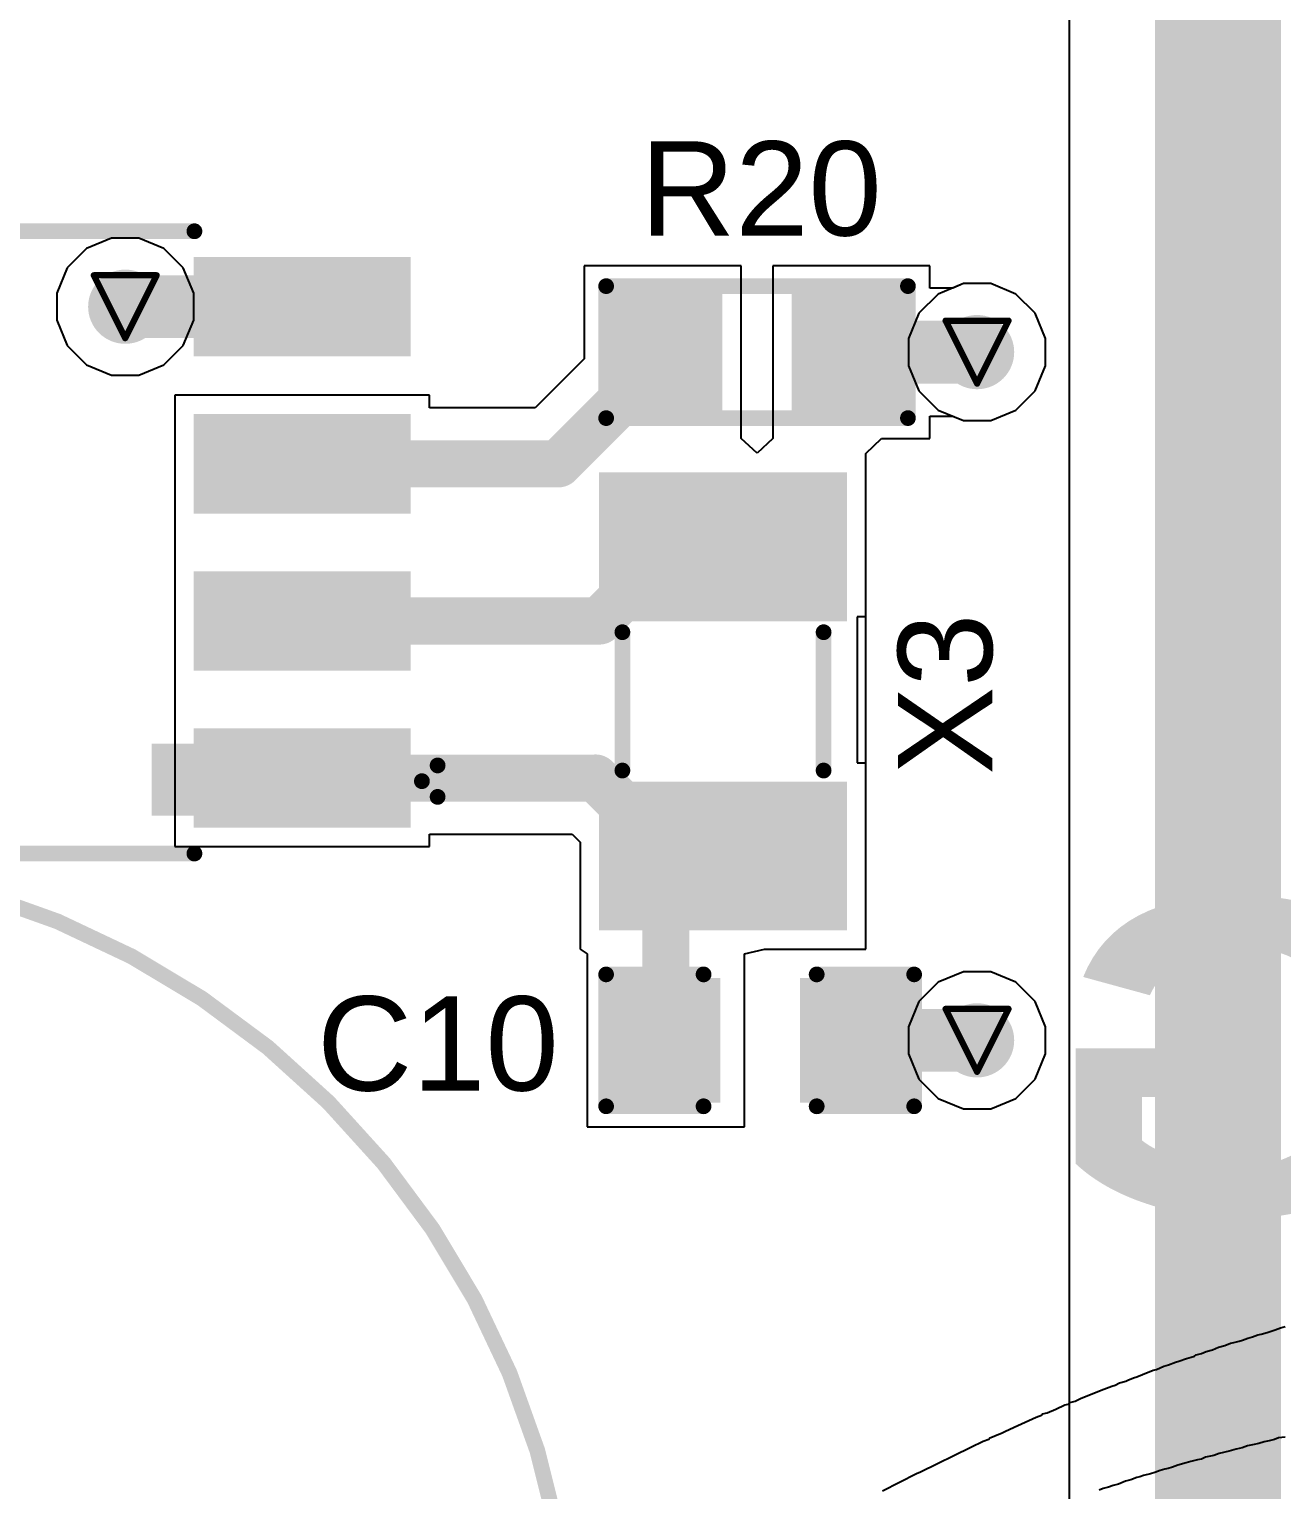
# Model space of a CAD drawing. Header units: inches. Extents: x 0 to 5359, y 0 to 5098.
# Drawn here: x 9.99 to 20.12, y 39.24 to 51.05 of the extents above; entities that cross this region are included whole.
import ezdxf

# ---------------------------------------------------------------- set-up
doc = ezdxf.new("R2010")
doc.units = ezdxf.units.IN
for name, color, linetype in [('Bottom Layer', 5, 'Continuous'), ('Bottom Overlay', 54, 'Continuous'), ('Drill Drawing', 1, 'Continuous'), ('Layer 1', 16, 'Continuous'), ('Layer 2', 76, 'Continuous'), ('Top Layer', 1, 'Continuous'), ('Top Overlay', 2, 'Continuous'), ('Top Paste', 8, 'Continuous'), ('Top Solder', 216, 'Continuous'), ('Via Holes', 16, 'Continuous')]:
    doc.layers.add(name, color=color, linetype=linetype)
doc.styles.add('Arial', font='', dxfattribs={"height": 0.2})
doc.styles.add('Arial Black_Bold', font='', dxfattribs={"height": 0.2})
doc.styles.get('Arial').set_extended_font_data('Arial')
doc.styles.get('Arial Black_Bold').set_extended_font_data('Arial Black', bold=True)

# ---------------------------------------------------------------- blocks, each defined once
blk = doc.blocks.new('SMD3215_2P_25')
at = {"layer": 'Top Layer'}
for points in [[(-1.75, 0.9), (-0.75, 0.9), (-0.75, -0.9), (-1.75, -0.9)], [(0.75, 0.9), (1.75, 0.9), (1.75, -0.9), (0.75, -0.9)]]:
    blk.add_hatch(color=1, dxfattribs=at).paths.add_polyline_path(points)
at = {"layer": 'Top Paste'}
for points in [[(-1.75, 0.9), (-0.75, 0.9), (-0.75, -0.9), (-1.75, -0.9)], [(0.75, 0.9), (1.75, 0.9), (1.75, -0.9), (0.75, -0.9)]]:
    blk.add_hatch(color=8, dxfattribs=at).paths.add_polyline_path(points)
at = {"layer": 'Top Solder'}
for points in [[(-1.852, 1.002), (-0.648, 1.002), (-0.648, -1.002), (-1.852, -1.002)], [(0.648, 1.002), (1.852, 1.002), (1.852, -1.002), (0.648, -1.002)]]:
    blk.add_hatch(color=216, dxfattribs=at).paths.add_polyline_path(points)
at = {"layer": 'Top Overlay'}
for points in [[(-0.559, 0.813, 0.127, 0.127, 0), (0.559, 0.813, 0.127, 0.127, 0)], [(-0.559, -0.813, 0.127, 0.127, 0), (0.559, -0.813, 0.127, 0.127, 0)]]:
    blk.add_lwpolyline(points, format="xyseb", dxfattribs=at)
for points in [[(-0.591, 0.813, 0.0635, 0.0635, 1), (-0.527, 0.813, 0.0635, 0.0635, 1)], [(0.527, 0.813, 0.0635, 0.0635, 1), (0.591, 0.813, 0.0635, 0.0635, 1)], [(-0.591, -0.813, 0.0635, 0.0635, 1), (-0.527, -0.813, 0.0635, 0.0635, 1)], [(0.527, -0.813, 0.0635, 0.0635, 1), (0.591, -0.813, 0.0635, 0.0635, 1)]]:
    blk.add_lwpolyline(points, format="xyseb", close=True, dxfattribs=at)
blk = doc.blocks.new('SOIC_8_0_154___3_90___W______38')
at = {"layer": 'Top Layer'}
for points in [[(-3.475, 1.605), (-3.475, 2.205), (-1.925, 2.205), (-1.925, 1.605)], [(1.925, 1.605), (1.925, 2.205), (3.475, 2.205), (3.475, 1.605)], [(-3.475, 0.335), (-3.475, 0.935), (-1.925, 0.935), (-1.925, 0.335)], [(1.925, 0.335), (1.925, 0.935), (3.475, 0.935), (3.475, 0.335)], [(-3.475, -0.935), (-3.475, -0.335), (-1.925, -0.335), (-1.925, -0.935)], [(1.925, -0.935), (1.925, -0.335), (3.475, -0.335), (3.475, -0.935)], [(-3.475, -2.205), (-3.475, -1.605), (-1.925, -1.605), (-1.925, -2.205)], [(1.925, -2.205), (1.925, -1.605), (3.475, -1.605), (3.475, -2.205)]]:
    blk.add_hatch(color=1, dxfattribs=at).paths.add_polyline_path(points)
at = {"layer": 'Top Overlay'}
blk.add_hatch(color=2, dxfattribs=at).paths.add_polyline_path([(-1.838, 1.626), (-1.483, 1.626), (-1.483, 2.21), (-1.838, 2.21)])
at = {"layer": 'Top Paste'}
for points in [[(-3.475, 1.605), (-3.475, 2.205), (-1.925, 2.205), (-1.925, 1.605)], [(1.925, 1.605), (1.925, 2.205), (3.475, 2.205), (3.475, 1.605)], [(-3.475, 0.335), (-3.475, 0.935), (-1.925, 0.935), (-1.925, 0.335)], [(1.925, 0.335), (1.925, 0.935), (3.475, 0.935), (3.475, 0.335)], [(-3.475, -0.935), (-3.475, -0.335), (-1.925, -0.335), (-1.925, -0.935)], [(1.925, -0.935), (1.925, -0.335), (3.475, -0.335), (3.475, -0.935)], [(-3.475, -2.205), (-3.475, -1.605), (-1.925, -1.605), (-1.925, -2.205)], [(1.925, -2.205), (1.925, -1.605), (3.475, -1.605), (3.475, -2.205)]]:
    blk.add_hatch(color=8, dxfattribs=at).paths.add_polyline_path(points)
at = {"layer": 'Top Solder'}
for points in [[(-3.577, 1.503), (-3.577, 2.307), (-1.823, 2.307), (-1.823, 1.503)], [(1.823, 1.503), (1.823, 2.307), (3.577, 2.307), (3.577, 1.503)], [(-3.577, 0.233), (-3.577, 1.037), (-1.823, 1.037), (-1.823, 0.233)], [(1.823, 0.233), (1.823, 1.037), (3.577, 1.037), (3.577, 0.233)], [(-3.577, -1.037), (-3.577, -0.233), (-1.823, -0.233), (-1.823, -1.037)], [(1.823, -1.037), (1.823, -0.233), (3.577, -0.233), (3.577, -1.037)], [(-3.577, -2.307), (-3.577, -1.503), (-1.823, -1.503), (-1.823, -2.307)], [(1.823, -2.307), (1.823, -1.503), (3.577, -1.503), (3.577, -2.307)]]:
    blk.add_hatch(color=216, dxfattribs=at).paths.add_polyline_path(points)
at = {"layer": 'Top Overlay'}
for points in [[(1.803, 2.515, 0.127, 0.127, 0), (-1.829, 2.515, 0.127, 0.127, 0)], [(-3.667, 1.93, 0.127, 0.127, 0), (-3.794, 2.057, 0.127, 0.127, 0)], [(-3.794, 1.803, 0.127, 0.127, 0), (-3.794, 2.057, 0.127, 0.127, 0)], [(-3.667, 1.93, 0.127, 0.127, 0), (-3.794, 1.803, 0.127, 0.127, 0)], [(1.803, -2.515, 0.127, 0.127, 0), (-1.829, -2.515, 0.127, 0.127, 0)]]:
    blk.add_lwpolyline(points, format="xyseb", dxfattribs=at)
for points in [[(-1.861, 2.515, 0.0635, 0.0635, 1), (-1.797, 2.515, 0.0635, 0.0635, 1)], [(1.772, 2.515, 0.0635, 0.0635, 1), (1.835, 2.515, 0.0635, 0.0635, 1)], [(-3.826, 2.057, 0.0635, 0.0635, 1), (-3.762, 2.057, 0.0635, 0.0635, 1)], [(-3.826, 2.057, 0.0635, 0.0635, 1), (-3.762, 2.057, 0.0635, 0.0635, 1)], [(-3.699, 1.93, 0.0635, 0.0635, 1), (-3.635, 1.93, 0.0635, 0.0635, 1)], [(-3.699, 1.93, 0.0635, 0.0635, 1), (-3.635, 1.93, 0.0635, 0.0635, 1)], [(-3.826, 1.803, 0.0635, 0.0635, 1), (-3.762, 1.803, 0.0635, 0.0635, 1)], [(-3.826, 1.803, 0.0635, 0.0635, 1), (-3.762, 1.803, 0.0635, 0.0635, 1)], [(-1.861, -2.515, 0.0635, 0.0635, 1), (-1.797, -2.515, 0.0635, 0.0635, 1)], [(1.772, -2.515, 0.0635, 0.0635, 1), (1.835, -2.515, 0.0635, 0.0635, 1)]]:
    blk.add_lwpolyline(points, format="xyseb", close=True, dxfattribs=at)
blk = doc.blocks.new('R___0603_155')
at = {"layer": 'Top Layer'}
for points in [[(-0.381, 0.4445), (-0.381, -0.4445), (-1.143, -0.4445), (-1.143, 0.4445)], [(1.143, 0.4445), (1.143, -0.4445), (0.381, -0.4445), (0.381, 0.4445)]]:
    blk.add_hatch(color=1, dxfattribs=at).paths.add_polyline_path(points)
at = {"layer": 'Top Paste'}
for points in [[(-0.381, 0.4445), (-0.381, -0.4445), (-1.143, -0.4445), (-1.143, 0.4445)], [(1.143, 0.4445), (1.143, -0.4445), (0.381, -0.4445), (0.381, 0.4445)]]:
    blk.add_hatch(color=8, dxfattribs=at).paths.add_polyline_path(points)
at = {"layer": 'Top Solder'}
for points in [[(-0.2794, 0.5461), (-0.2794, -0.5461), (-1.2446, -0.5461), (-1.2446, 0.5461)], [(1.2446, 0.5461), (1.2446, -0.5461), (0.2794, -0.5461), (0.2794, 0.5461)]]:
    blk.add_hatch(color=216, dxfattribs=at).paths.add_polyline_path(points)
at = {"layer": 'Top Overlay'}
for points in [[(-1.2192, 0.5334, 0.127, 0.127, 0), (-1.2192, -0.5334, 0.127, 0.127, 0)], [(1.2192, 0.5334, 0.127, 0.127, 0), (-1.2192, 0.5334, 0.127, 0.127, 0)], [(1.2192, 0.5334, 0.127, 0.127, 0), (1.2192, -0.5334, 0.127, 0.127, 0)], [(1.2192, -0.5334, 0.127, 0.127, 0), (-1.2192, -0.5334, 0.127, 0.127, 0)]]:
    blk.add_lwpolyline(points, format="xyseb", dxfattribs=at)
for points in [[(-1.25095, 0.5334, 0.0635, 0.0635, 1), (-1.18745, 0.5334, 0.0635, 0.0635, 1)], [(-1.25095, 0.5334, 0.0635, 0.0635, 1), (-1.18745, 0.5334, 0.0635, 0.0635, 1)], [(1.18745, 0.5334, 0.0635, 0.0635, 1), (1.25095, 0.5334, 0.0635, 0.0635, 1)], [(1.18745, 0.5334, 0.0635, 0.0635, 1), (1.25095, 0.5334, 0.0635, 0.0635, 1)], [(-1.25095, -0.5334, 0.0635, 0.0635, 1), (-1.18745, -0.5334, 0.0635, 0.0635, 1)], [(-1.25095, -0.5334, 0.0635, 0.0635, 1), (-1.18745, -0.5334, 0.0635, 0.0635, 1)], [(1.18745, -0.5334, 0.0635, 0.0635, 1), (1.25095, -0.5334, 0.0635, 0.0635, 1)], [(1.18745, -0.5334, 0.0635, 0.0635, 1), (1.25095, -0.5334, 0.0635, 0.0635, 1)]]:
    blk.add_lwpolyline(points, format="xyseb", close=True, dxfattribs=at)
blk = doc.blocks.new('C___0603_354')
at = {"layer": 'Top Layer'}
for points in [[(-0.381, 0.445), (-0.381, -0.445), (-1.143, -0.445), (-1.143, 0.445)], [(1.143, 0.445), (1.143, -0.445), (0.381, -0.445), (0.381, 0.445)]]:
    blk.add_hatch(color=1, dxfattribs=at).paths.add_polyline_path(points)
at = {"layer": 'Top Paste'}
for points in [[(-0.381, 0.445), (-0.381, -0.445), (-1.143, -0.445), (-1.143, 0.445)], [(1.143, 0.445), (1.143, -0.445), (0.381, -0.445), (0.381, 0.445)]]:
    blk.add_hatch(color=8, dxfattribs=at).paths.add_polyline_path(points)
at = {"layer": 'Top Solder'}
for points in [[(-0.321, 0.504), (-0.321, -0.504), (-1.203, -0.504), (-1.203, 0.504)], [(1.203, 0.504), (1.203, -0.504), (0.321, -0.504), (0.321, 0.504)]]:
    blk.add_hatch(color=216, dxfattribs=at).paths.add_polyline_path(points)
at = {"layer": 'Top Overlay'}
for points in [[(-1.245, 0.533, 0.127, 0.127, 0), (-1.245, -0.533, 0.127, 0.127, 0)], [(-0.457, 0.533, 0.127, 0.127, 0), (-1.245, 0.533, 0.127, 0.127, 0)], [(1.245, 0.533, 0.127, 0.127, 0), (0.457, 0.533, 0.127, 0.127, 0)], [(1.245, 0.533, 0.127, 0.127, 0), (1.245, -0.533, 0.127, 0.127, 0)], [(-0.457, -0.533, 0.127, 0.127, 0), (-1.245, -0.533, 0.127, 0.127, 0)], [(1.245, -0.533, 0.127, 0.127, 0), (0.457, -0.533, 0.127, 0.127, 0)]]:
    blk.add_lwpolyline(points, format="xyseb", dxfattribs=at)
for points in [[(-1.276, 0.533, 0.0635, 0.0635, 1), (-1.213, 0.533, 0.0635, 0.0635, 1)], [(-1.276, 0.533, 0.0635, 0.0635, 1), (-1.213, 0.533, 0.0635, 0.0635, 1)], [(-0.489, 0.533, 0.0635, 0.0635, 1), (-0.425, 0.533, 0.0635, 0.0635, 1)], [(0.425, 0.533, 0.0635, 0.0635, 1), (0.489, 0.533, 0.0635, 0.0635, 1)], [(1.213, 0.533, 0.0635, 0.0635, 1), (1.276, 0.533, 0.0635, 0.0635, 1)], [(1.213, 0.533, 0.0635, 0.0635, 1), (1.276, 0.533, 0.0635, 0.0635, 1)], [(-1.276, -0.533, 0.0635, 0.0635, 1), (-1.213, -0.533, 0.0635, 0.0635, 1)], [(-1.276, -0.533, 0.0635, 0.0635, 1), (-1.213, -0.533, 0.0635, 0.0635, 1)], [(-0.489, -0.533, 0.0635, 0.0635, 1), (-0.425, -0.533, 0.0635, 0.0635, 1)], [(0.425, -0.533, 0.0635, 0.0635, 1), (0.489, -0.533, 0.0635, 0.0635, 1)], [(1.213, -0.533, 0.0635, 0.0635, 1), (1.276, -0.533, 0.0635, 0.0635, 1)], [(1.213, -0.533, 0.0635, 0.0635, 1), (1.276, -0.533, 0.0635, 0.0635, 1)]]:
    blk.add_lwpolyline(points, format="xyseb", close=True, dxfattribs=at)
blk = doc.blocks.new('SC_EB_5R5_474_M_B_356')
at = {"layer": 'Bottom Overlay'}
blk.add_lwpolyline([(6.75, 0, 0.127, 0.127, 1), (-6.75, 0, 0.127, 0.127, 1)], format="xyseb", close=True, dxfattribs=at)

msp = doc.modelspace()

# ---------------------------------------------------------------- hatches: boundary and pattern name
at = {"layer": 'Bottom Layer'}
h = msp.add_hatch(color=5, dxfattribs=at)
edge = h.paths.add_edge_path()
edge.add_arc((10.77, 48.805), 0.3, 0, 360)
h = msp.add_hatch(color=5, dxfattribs=at)
edge = h.paths.add_edge_path()
edge.add_arc((17.653, 48.438), 0.3, 0, 360)
h = msp.add_hatch(color=5, dxfattribs=at)
edge = h.paths.add_edge_path()
edge.add_arc((17.653, 42.875), 0.3, 0, 360)
at = {"layer": 'Layer 1'}
h = msp.add_hatch(color=16, dxfattribs=at)
edge = h.paths.add_edge_path()
edge.add_arc((10.77, 48.805), 0.3, 0, 360)
h = msp.add_hatch(color=16, dxfattribs=at)
edge = h.paths.add_edge_path()
edge.add_arc((17.653, 48.438), 0.3, 0, 360)
h = msp.add_hatch(color=16, dxfattribs=at)
edge = h.paths.add_edge_path()
edge.add_arc((17.653, 42.875), 0.3, 0, 360)
at = {"layer": 'Layer 2'}
h = msp.add_hatch(color=76, dxfattribs=at)
edge = h.paths.add_edge_path()
edge.add_arc((10.77, 48.805), 0.3, 0, 360)
h = msp.add_hatch(color=76, dxfattribs=at)
edge = h.paths.add_edge_path()
edge.add_arc((17.653, 48.438), 0.3, 0, 360)
h = msp.add_hatch(color=76, dxfattribs=at)
edge = h.paths.add_edge_path()
edge.add_arc((17.653, 42.875), 0.3, 0, 360)
at = {"layer": 'Top Layer'}
h = msp.add_hatch(color=1, dxfattribs=at)
edge = h.paths.add_edge_path()
edge.add_arc((10.77, 48.805), 0.3, 0, 360)
h = msp.add_hatch(color=1, dxfattribs=at)
edge = h.paths.add_edge_path()
edge.add_arc((17.653, 48.438), 0.3, 0, 360)
h = msp.add_hatch(color=1, dxfattribs=at)
edge = h.paths.add_edge_path()
edge.add_arc((17.653, 42.875), 0.3, 0, 360)
at = {"layer": 'Via Holes'}
h = msp.add_hatch(color=7, dxfattribs=at)
edge = h.paths.add_edge_path()
edge.add_arc((10.77, 48.805), 0.15, 0, 360)
h = msp.add_hatch(color=7, dxfattribs=at)
edge = h.paths.add_edge_path()
edge.add_arc((17.653, 48.438), 0.15, 0, 360)
h = msp.add_hatch(color=7, dxfattribs=at)
edge = h.paths.add_edge_path()
edge.add_arc((17.653, 42.875), 0.15, 0, 360)

# ---------------------------------------------------------------- linework, layer by layer
at = {"layer": 'Bottom Layer'}
for p, q in [((17.339, 48.907), (17.183, 48.752)), ((17.543, 48.992), (17.339, 48.907)), ((17.763, 48.992), (17.543, 48.992)), ((17.967, 48.907), (17.763, 48.992)), ((18.123, 48.752), (17.967, 48.907)), ((17.183, 48.752), (17.099, 48.548)), ((18.207, 48.548), (18.123, 48.752)), ((17.099, 48.548), (17.099, 48.328)), ((18.207, 48.328), (18.207, 48.548)), ((17.099, 48.328), (17.183, 48.124)), ((18.123, 48.124), (18.207, 48.328)), ((17.183, 48.124), (17.339, 47.968)), ((17.967, 47.968), (18.123, 48.124)), ((17.339, 47.968), (17.543, 47.884)), ((17.763, 47.884), (17.967, 47.968)), ((17.543, 47.884), (17.763, 47.884))]:
    msp.add_line(p, q, dxfattribs=at)
at = {"layer": 'Drill Drawing'}
for points in [[(10.516, 49.059, 0.0508, 0.0508, 0), (11.024, 49.059, 0.0508, 0.0508, 0)], [(10.516, 49.059, 0.0508, 0.0508, 0), (10.77, 48.551, 0.0508, 0.0508, 0)], [(10.77, 48.551, 0.0508, 0.0508, 0), (11.024, 49.059, 0.0508, 0.0508, 0)], [(17.399, 48.692, 0.0508, 0.0508, 0), (17.907, 48.692, 0.0508, 0.0508, 0)], [(17.399, 48.692, 0.0508, 0.0508, 0), (17.653, 48.184, 0.0508, 0.0508, 0)], [(17.653, 48.184, 0.0508, 0.0508, 0), (17.907, 48.692, 0.0508, 0.0508, 0)], [(17.399, 43.129, 0.0508, 0.0508, 0), (17.907, 43.129, 0.0508, 0.0508, 0)], [(17.399, 43.129, 0.0508, 0.0508, 0), (17.653, 42.621, 0.0508, 0.0508, 0)], [(17.653, 42.621, 0.0508, 0.0508, 0), (17.907, 43.129, 0.0508, 0.0508, 0)]]:
    msp.add_lwpolyline(points, format="xyseb", dxfattribs=at)
for points in [[(10.503, 49.059, 0.0254, 0.0254, 1), (10.528, 49.059, 0.0254, 0.0254, 1)], [(10.503, 49.059, 0.0254, 0.0254, 1), (10.528, 49.059, 0.0254, 0.0254, 1)], [(11.011, 49.059, 0.0254, 0.0254, 1), (11.036, 49.059, 0.0254, 0.0254, 1)], [(11.011, 49.059, 0.0254, 0.0254, 1), (11.036, 49.059, 0.0254, 0.0254, 1)], [(17.386, 48.692, 0.0254, 0.0254, 1), (17.412, 48.692, 0.0254, 0.0254, 1)], [(17.386, 48.692, 0.0254, 0.0254, 1), (17.412, 48.692, 0.0254, 0.0254, 1)], [(17.894, 48.692, 0.0254, 0.0254, 1), (17.92, 48.692, 0.0254, 0.0254, 1)], [(17.894, 48.692, 0.0254, 0.0254, 1), (17.92, 48.692, 0.0254, 0.0254, 1)], [(10.757, 48.551, 0.0254, 0.0254, 1), (10.782, 48.551, 0.0254, 0.0254, 1)], [(10.757, 48.551, 0.0254, 0.0254, 1), (10.782, 48.551, 0.0254, 0.0254, 1)], [(17.64, 48.184, 0.0254, 0.0254, 1), (17.666, 48.184, 0.0254, 0.0254, 1)], [(17.64, 48.184, 0.0254, 0.0254, 1), (17.666, 48.184, 0.0254, 0.0254, 1)], [(17.386, 43.129, 0.0254, 0.0254, 1), (17.412, 43.129, 0.0254, 0.0254, 1)], [(17.386, 43.129, 0.0254, 0.0254, 1), (17.412, 43.129, 0.0254, 0.0254, 1)], [(17.894, 43.129, 0.0254, 0.0254, 1), (17.92, 43.129, 0.0254, 0.0254, 1)], [(17.894, 43.129, 0.0254, 0.0254, 1), (17.92, 43.129, 0.0254, 0.0254, 1)], [(17.64, 42.621, 0.0254, 0.0254, 1), (17.666, 42.621, 0.0254, 0.0254, 1)], [(17.64, 42.621, 0.0254, 0.0254, 1), (17.666, 42.621, 0.0254, 0.0254, 1)]]:
    msp.add_lwpolyline(points, format="xyseb", close=True, dxfattribs=at)
at = {"layer": 'Layer 1'}
for p, q in [((17.339, 48.907), (17.183, 48.752)), ((17.543, 48.992), (17.339, 48.907)), ((17.763, 48.992), (17.543, 48.992)), ((17.967, 48.907), (17.763, 48.992)), ((18.123, 48.752), (17.967, 48.907)), ((17.183, 48.752), (17.099, 48.548)), ((18.207, 48.548), (18.123, 48.752)), ((17.099, 48.548), (17.099, 48.328)), ((18.207, 48.328), (18.207, 48.548)), ((17.099, 48.328), (17.183, 48.124)), ((18.123, 48.124), (18.207, 48.328)), ((17.183, 48.124), (17.339, 47.968)), ((17.967, 47.968), (18.123, 48.124)), ((17.339, 47.968), (17.543, 47.884)), ((17.763, 47.884), (17.967, 47.968)), ((17.543, 47.884), (17.763, 47.884))]:
    msp.add_line(p, q, dxfattribs=at)
at = {"layer": 'Layer 2'}
for p, q in [((18.398, 54.217), (18.398, 33.826)), ((10.659, 49.359), (10.456, 49.275)), ((10.88, 49.359), (10.659, 49.359)), ((11.083, 49.275), (10.88, 49.359)), ((10.456, 49.275), (10.3, 49.119)), ((11.239, 49.119), (11.083, 49.275)), ((10.3, 49.119), (10.216, 48.915)), ((11.324, 48.915), (11.239, 49.119)), ((10.216, 48.915), (10.216, 48.695)), ((11.324, 48.695), (11.324, 48.915)), ((10.216, 48.695), (10.3, 48.491)), ((11.239, 48.491), (11.324, 48.695)), ((10.3, 48.491), (10.456, 48.335)), ((11.083, 48.335), (11.239, 48.491)), ((10.456, 48.335), (10.659, 48.251)), ((10.88, 48.251), (11.083, 48.335)), ((10.659, 48.251), (10.88, 48.251)), ((17.339, 43.345), (17.183, 43.189)), ((17.543, 43.429), (17.339, 43.345)), ((17.763, 43.429), (17.543, 43.429)), ((17.967, 43.345), (17.763, 43.429)), ((18.123, 43.189), (17.967, 43.345)), ((17.183, 43.189), (17.099, 42.985)), ((18.207, 42.985), (18.123, 43.189)), ((17.099, 42.985), (17.099, 42.765)), ((18.207, 42.765), (18.207, 42.985)), ((17.099, 42.765), (17.183, 42.561)), ((18.123, 42.561), (18.207, 42.765)), ((17.183, 42.561), (17.339, 42.406)), ((17.967, 42.406), (18.123, 42.561)), ((17.339, 42.406), (17.543, 42.321)), ((17.763, 42.321), (17.967, 42.406)), ((17.543, 42.321), (17.763, 42.321))]:
    msp.add_line(p, q, dxfattribs=at)
msp.add_lwpolyline([(19.6, 34.536, 1.016, 1.016, 0), (19.6, 53.611, 1.016, 1.016, 0)], format="xyseb", dxfattribs=at)
at = {"layer": 'Top Layer'}
for p, q in [((15.748, 49.136), (14.478, 49.136)), ((14.478, 49.136), (14.478, 48.384)), ((15.748, 47.739), (15.748, 49.136)), ((17.272, 49.136), (16.002, 49.136)), ((16.002, 49.136), (16.002, 47.797)), ((17.272, 48.956), (17.272, 49.136)), ((17.456, 48.956), (17.272, 48.956)), ((17.543, 48.992), (17.456, 48.956)), ((17.763, 48.992), (17.543, 48.992)), ((17.967, 48.907), (17.763, 48.992)), ((18.123, 48.752), (17.967, 48.907)), ((18.207, 48.548), (18.123, 48.752)), ((18.207, 48.328), (18.207, 48.548)), ((14.478, 48.384), (14.082, 47.988)), ((18.123, 48.124), (18.207, 48.328)), ((13.229, 48.089), (11.171, 48.089)), ((11.171, 48.089), (11.171, 46.981)), ((13.229, 47.988), (13.229, 48.089)), ((17.967, 47.968), (18.123, 48.124)), ((14.082, 47.988), (13.229, 47.988)), ((17.763, 47.884), (17.967, 47.968)), ((17.272, 47.739), (17.272, 47.92)), ((17.272, 47.92), (17.456, 47.92)), ((17.456, 47.92), (17.543, 47.884)), ((17.543, 47.884), (17.763, 47.884)), ((15.875, 47.62), (15.748, 47.739)), ((16.002, 47.739), (15.875, 47.62)), ((16.002, 47.797), (16.002, 47.739)), ((16.754, 47.619), (16.882, 47.739)), ((16.882, 47.739), (17.272, 47.739)), ((16.754, 47.561), (16.754, 47.619)), ((16.754, 46.26), (16.754, 47.561)), ((11.171, 46.981), (11.171, 46.981)), ((11.171, 46.981), (11.171, 46.819)), ((11.171, 46.819), (11.171, 46.819)), ((11.171, 46.819), (11.171, 45.711)), ((16.684, 46.298), (16.684, 45.119)), ((16.754, 46.298), (16.684, 46.298)), ((16.754, 45.119), (16.754, 46.298)), ((16.754, 46.111), (16.754, 46.26)), ((16.754, 45.119), (16.754, 46.111)), ((11.171, 45.711), (11.171, 45.711)), ((11.171, 45.711), (11.171, 45.549)), ((11.171, 45.549), (11.171, 45.549)), ((11.171, 45.549), (11.171, 44.441)), ((16.684, 45.119), (16.754, 45.119)), ((16.754, 45.036), (16.754, 45.119)), ((16.754, 44.97), (16.754, 45.036)), ((16.754, 45.036), (16.754, 45.036)), ((16.754, 43.611), (16.754, 44.97)), ((13.229, 44.441), (13.229, 44.542)), ((13.229, 44.542), (14.382, 44.542)), ((14.382, 44.542), (14.446, 44.478)), ((11.171, 44.441), (13.229, 44.441)), ((14.446, 44.478), (14.446, 43.611)), ((14.446, 43.611), (14.446, 43.611)), ((14.446, 43.611), (14.503, 43.574)), ((14.503, 43.574), (14.503, 42.177)), ((15.773, 43.574), (15.936, 43.611)), ((15.773, 42.177), (15.773, 43.574)), ((15.936, 43.611), (16.754, 43.611)), ((14.503, 42.177), (15.773, 42.177))]:
    msp.add_line(p, q, dxfattribs=at)
for points in [[(10.77, 48.805, 0.508, 0.508, 0), (12.2, 48.805, 0.508, 0.508, 0)], [(16.637, 48.438, 0.508, 0.508, 0), (17.653, 48.438, 0.508, 0.508, 0)], [(14.922, 48.184, 0.381, 0.381, 0), (15.113, 48.374, 0.381, 0.381, 0)], [(15.113, 48.374, 0.381, 0.381, 0), (15.113, 48.438, 0.381, 0.381, 0)], [(14.27, 47.535, 0.381, 0.381, 0), (14.919, 48.184, 0.381, 0.381, 0)], [(14.919, 48.184, 0.381, 0.381, 0), (14.922, 48.184, 0.381, 0.381, 0)], [(12.2, 47.535, 0.381, 0.381, 0), (14.27, 47.535, 0.381, 0.381, 0)], [(14.6, 46.265, 0.381, 0.381, 0), (15.2, 46.865, 0.381, 0.381, 0)], [(15.2, 46.865, 0.381, 0.381, 0), (15.6, 46.865, 0.381, 0.381, 0)], [(12.2, 46.265, 0.381, 0.381, 0), (14.6, 46.265, 0.381, 0.381, 0)], [(12.2, 44.995, 0.381, 0.381, 0), (14.57, 44.995, 0.381, 0.381, 0)], [(14.57, 44.995, 0.381, 0.381, 0), (15.2, 44.365, 0.381, 0.381, 0)], [(15.138, 44.303, 0.381, 0.381, 0), (15.2, 44.365, 0.381, 0.381, 0)], [(15.138, 42.875, 0.381, 0.381, 0), (15.138, 44.303, 0.381, 0.381, 0)], [(16.662, 42.875, 0.508, 0.508, 0), (17.653, 42.875, 0.508, 0.508, 0)]]:
    msp.add_lwpolyline(points, format="xyseb", dxfattribs=at)
for points in [[(10.643, 48.805, 0.254, 0.254, 1), (10.897, 48.805, 0.254, 0.254, 1)], [(12.073, 48.805, 0.254, 0.254, 1), (12.327, 48.805, 0.254, 0.254, 1)], [(16.51, 48.438, 0.254, 0.254, 1), (16.764, 48.438, 0.254, 0.254, 1)], [(17.526, 48.438, 0.254, 0.254, 1), (17.78, 48.438, 0.254, 0.254, 1)], [(15.018, 48.438, 0.191, 0.191, 1), (15.208, 48.438, 0.191, 0.191, 1)], [(15.018, 48.374, 0.191, 0.191, 1), (15.208, 48.374, 0.191, 0.191, 1)], [(15.018, 48.374, 0.191, 0.191, 1), (15.208, 48.374, 0.191, 0.191, 1)], [(14.824, 48.184, 0.191, 0.191, 1), (15.014, 48.184, 0.191, 0.191, 1)], [(14.824, 48.184, 0.191, 0.191, 1), (15.014, 48.184, 0.191, 0.191, 1)], [(14.827, 48.184, 0.191, 0.191, 1), (15.018, 48.184, 0.191, 0.191, 1)], [(14.827, 48.184, 0.191, 0.191, 1), (15.018, 48.184, 0.191, 0.191, 1)], [(12.105, 47.535, 0.191, 0.191, 1), (12.295, 47.535, 0.191, 0.191, 1)], [(14.175, 47.535, 0.191, 0.191, 1), (14.365, 47.535, 0.191, 0.191, 1)], [(14.175, 47.535, 0.191, 0.191, 1), (14.365, 47.535, 0.191, 0.191, 1)], [(15.105, 46.865, 0.191, 0.191, 1), (15.295, 46.865, 0.191, 0.191, 1)], [(15.105, 46.865, 0.191, 0.191, 1), (15.295, 46.865, 0.191, 0.191, 1)], [(15.505, 46.865, 0.191, 0.191, 1), (15.695, 46.865, 0.191, 0.191, 1)], [(12.105, 46.265, 0.191, 0.191, 1), (12.295, 46.265, 0.191, 0.191, 1)], [(14.505, 46.265, 0.191, 0.191, 1), (14.696, 46.265, 0.191, 0.191, 1)], [(14.505, 46.265, 0.191, 0.191, 1), (14.696, 46.265, 0.191, 0.191, 1)], [(12.105, 44.995, 0.191, 0.191, 1), (12.295, 44.995, 0.191, 0.191, 1)], [(14.474, 44.995, 0.191, 0.191, 1), (14.665, 44.995, 0.191, 0.191, 1)], [(14.474, 44.995, 0.191, 0.191, 1), (14.665, 44.995, 0.191, 0.191, 1)], [(15.105, 44.365, 0.191, 0.191, 1), (15.295, 44.365, 0.191, 0.191, 1)], [(15.105, 44.365, 0.191, 0.191, 1), (15.295, 44.365, 0.191, 0.191, 1)], [(15.043, 44.303, 0.191, 0.191, 1), (15.234, 44.303, 0.191, 0.191, 1)], [(15.043, 44.303, 0.191, 0.191, 1), (15.234, 44.303, 0.191, 0.191, 1)], [(16.535, 42.875, 0.254, 0.254, 1), (16.789, 42.875, 0.254, 0.254, 1)], [(17.526, 42.875, 0.254, 0.254, 1), (17.78, 42.875, 0.254, 0.254, 1)], [(15.043, 42.875, 0.191, 0.191, 1), (15.234, 42.875, 0.191, 0.191, 1)]]:
    msp.add_lwpolyline(points, format="xyseb", close=True, dxfattribs=at)
at = {"layer": 'Top Overlay'}
for p, q in [((19.879, 40.478), (19.922, 40.494)), ((19.922, 40.494), (19.949, 40.501)), ((19.949, 40.501), (19.996, 40.514)), ((19.996, 40.514), (20.062, 40.534)), ((20.062, 40.534), (20.106, 40.551)), ((20.106, 40.551), (20.142, 40.561)), ((19.556, 40.374), (19.603, 40.394)), ((19.603, 40.394), (19.656, 40.408)), ((19.656, 40.408), (19.702, 40.428)), ((19.702, 40.428), (19.729, 40.434)), ((19.729, 40.434), (19.772, 40.444)), ((19.772, 40.444), (19.799, 40.451)), ((19.799, 40.451), (19.842, 40.468)), ((19.842, 40.468), (19.879, 40.478)), ((19.199, 40.251), (19.256, 40.274)), ((19.256, 40.274), (19.283, 40.281)), ((19.283, 40.281), (19.346, 40.304)), ((19.346, 40.304), (19.383, 40.314)), ((19.383, 40.314), (19.409, 40.321)), ((19.409, 40.321), (19.423, 40.334)), ((19.423, 40.334), (19.466, 40.344)), ((19.466, 40.344), (19.503, 40.361)), ((19.503, 40.361), (19.556, 40.374)), ((18.87, 40.128), (18.916, 40.148)), ((18.916, 40.148), (18.943, 40.154)), ((18.943, 40.154), (18.989, 40.174)), ((18.989, 40.174), (19.076, 40.208)), ((19.076, 40.208), (19.103, 40.214)), ((19.103, 40.214), (19.163, 40.241)), ((19.163, 40.241), (19.199, 40.251)), ((18.576, 40.015), (18.623, 40.035)), ((18.623, 40.035), (18.656, 40.048)), ((18.656, 40.048), (18.743, 40.081)), ((18.743, 40.081), (18.77, 40.088)), ((18.77, 40.088), (18.803, 40.108)), ((18.803, 40.108), (18.856, 40.121)), ((18.856, 40.121), (18.87, 40.128)), ((18.29, 39.895), (18.363, 39.928)), ((18.363, 39.928), (18.39, 39.935)), ((18.39, 39.935), (18.403, 39.948)), ((18.403, 39.948), (18.446, 39.958)), ((18.446, 39.958), (18.49, 39.981)), ((18.49, 39.981), (18.576, 40.015)), ((17.983, 39.761), (18.13, 39.828)), ((18.13, 39.828), (18.173, 39.845)), ((18.173, 39.845), (18.183, 39.855)), ((18.183, 39.855), (18.22, 39.865)), ((18.22, 39.865), (18.29, 39.895)), ((17.757, 39.661), (17.79, 39.675)), ((17.79, 39.675), (17.803, 39.681)), ((17.803, 39.681), (17.85, 39.701)), ((17.85, 39.701), (17.883, 39.715)), ((17.883, 39.715), (17.983, 39.761)), ((20.142, 39.668), (20.089, 39.661)), ((17.197, 39.388), (17.603, 39.588)), ((17.603, 39.588), (17.703, 39.635)), ((17.703, 39.635), (17.747, 39.651)), ((17.747, 39.651), (17.757, 39.661)), ((19.689, 39.555), (19.609, 39.535)), ((19.746, 39.571), (19.689, 39.555)), ((19.796, 39.581), (19.746, 39.571)), ((19.839, 39.598), (19.796, 39.581)), ((19.879, 39.605), (19.839, 39.598)), ((19.929, 39.615), (19.879, 39.605)), ((19.972, 39.631), (19.929, 39.615)), ((20.012, 39.638), (19.972, 39.631)), ((20.056, 39.648), (20.012, 39.638)), ((20.089, 39.661), (20.056, 39.648)), ((19.276, 39.441), (19.233, 39.425)), ((19.343, 39.461), (19.276, 39.441)), ((19.379, 39.471), (19.343, 39.461)), ((19.433, 39.485), (19.379, 39.471)), ((19.466, 39.491), (19.433, 39.485)), ((19.499, 39.505), (19.466, 39.491)), ((19.526, 39.511), (19.499, 39.505)), ((19.566, 39.518), (19.526, 39.511)), ((19.609, 39.535), (19.566, 39.518)), ((16.89, 39.235), (17.164, 39.375)), ((17.164, 39.375), (17.197, 39.388)), ((18.896, 39.322), (18.853, 39.312)), ((18.943, 39.342), (18.896, 39.322)), ((18.969, 39.348), (18.943, 39.342)), ((18.999, 39.358), (18.969, 39.348)), ((19.053, 39.372), (18.999, 39.358)), ((19.089, 39.382), (19.053, 39.372)), ((19.133, 39.398), (19.089, 39.382)), ((19.169, 39.408), (19.133, 39.398)), ((19.196, 39.415), (19.169, 39.408)), ((19.233, 39.425), (19.196, 39.415)), ((18.673, 39.252), (18.64, 39.238)), ((18.716, 39.262), (18.673, 39.252)), ((18.753, 39.278), (18.716, 39.262)), ((18.796, 39.288), (18.753, 39.278)), ((18.853, 39.312), (18.796, 39.288))]:
    msp.add_line(p, q, dxfattribs=at)

# ---------------------------------------------------------------- block references
for name, p, rotation in [('SOIC_8_0_154___3_90___W______38', (9.5, 46.9), 180), ('R___0603_155', (15.875, 48.438), 180), ('SMD3215_2P_25', (15.6, 45.615), 90), ('SC_EB_5R5_474_M_B_356', (7.64, 37.6), 270), ('C___0603_354', (15.9, 42.875), 180)]:
    msp.add_blockref(name, p, dxfattribs=dict(rotation=rotation))

# ---------------------------------------------------------------- texts
at = {"layer": 'Bottom Overlay', "style": 'Arial Black_Bold', "text_generation_flag": 2}
msp.add_text('DEBUG', height=2.54, rotation=360, dxfattribs=at).set_placement((32.865, 41.471))
at = {"layer": 'Top Overlay', "style": 'Arial'}
for s, p in [('R20', (14.93, 49.38)), ('C10', (12.32, 42.469))]:
    msp.add_text(s, height=0.762, dxfattribs=at).set_placement(p)
msp.add_text('X3', height=0.762, rotation=90, dxfattribs=at).set_placement((17.775, 45.023))

doc.saveas('drawing.dxf')
